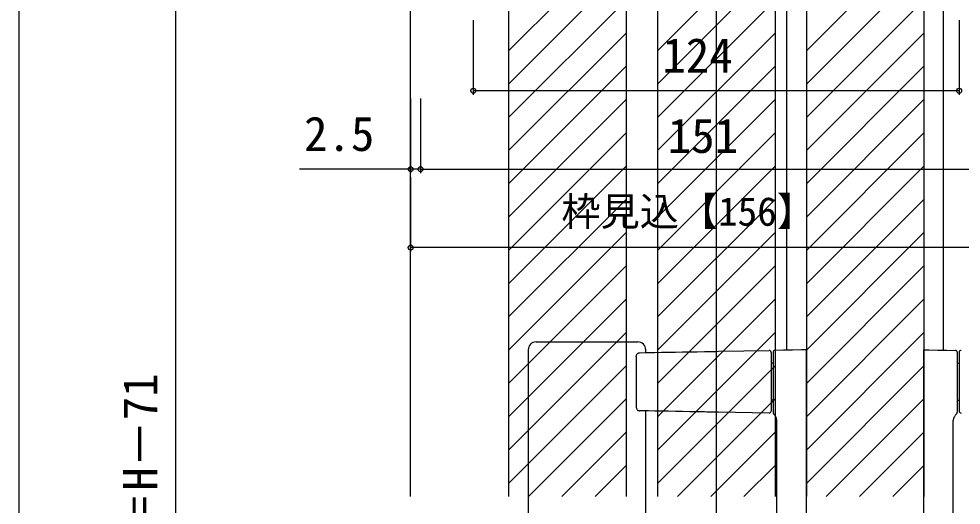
# Model space of a CAD drawing. Units: millimetres, scale not verified. Extents: x -525 to 525, y -783 to 779.
# Drawn here: x -525 to -284.5, y 246.8 to 370.8 of the extents above; entities that cross this region are included whole.
import ezdxf
from ezdxf.enums import TextEntityAlignment as Align

# ---------------------------------------------------------------- set-up
doc = ezdxf.new("R2010")
doc.units = ezdxf.units.MM
doc.header["$LTSCALE"] = 4
for name, color, linetype in [('0-4_YKK_12', 2, 'Continuous'), ('0-5_YKK_13', 4, 'Continuous'), ('0-7_YKK_D', 6, 'Continuous'), ('0-8_YKK_ZWAK', 7, 'Continuous')]:
    doc.layers.add(name, color=color, linetype=linetype)
doc.styles.add('ＭＳ ゴシック', font='')
doc.styles.get('ＭＳ ゴシック').set_extended_font_data('MS Gothic')

msp = doc.modelspace()

# ---------------------------------------------------------------- linework, layer by layer
at = {"layer": '0-4_YKK_12'}
for p, q in [((-347, 553.121), (-347, 74.7)), ((-425, 248.956), (-425, 491.7)), ((-329, 286.32), (-329, 438.9)), ((-400, 433.2), (-400, 248.956)), ((-370, 433.2), (-370, 248.956)), ((-362, 433.2), (-362, 248.956)), ((-332, 433.2), (-332, 248.956)), ((-324, 433.2), (-324, 248.956)), ((-294, 433.2), (-294, 248.956)), ((-289, 286.32), (-289, 424.7)), ((-400, 362.658), (-370, 392.658)), ((-362, 362.658), (-332, 392.658)), ((-324, 362.658), (-294, 392.658)), ((-400, 354.172), (-370, 384.172)), ((-362, 354.172), (-332, 384.172)), ((-324, 354.172), (-294, 384.172)), ((-400, 345.687), (-370, 375.687)), ((-362, 345.687), (-332, 375.687)), ((-324, 345.687), (-294, 375.687)), ((-400, 337.202), (-370, 367.202)), ((-362, 337.202), (-332, 367.202)), ((-324, 337.202), (-294, 367.202)), ((-400, 328.717), (-370, 358.717)), ((-362, 328.717), (-332, 358.717)), ((-324, 328.717), (-294, 358.717)), ((-400, 320.231), (-370, 350.231)), ((-362, 320.231), (-332, 350.231)), ((-324, 320.231), (-294, 350.231)), ((-400, 311.746), (-370, 341.746)), ((-362, 311.746), (-332, 341.746)), ((-324, 311.746), (-294, 341.746)), ((-400, 303.261), (-370, 333.261)), ((-362, 303.261), (-332, 333.261)), ((-324, 303.261), (-294, 333.261)), ((-400, 294.775), (-370, 324.775)), ((-362, 294.775), (-332, 324.775)), ((-324, 294.775), (-294, 324.775)), ((-400, 286.29), (-370, 316.29)), ((-362, 286.29), (-332, 316.29)), ((-324, 286.29), (-294, 316.29)), ((-400, 277.805), (-370, 307.805)), ((-362, 277.805), (-332, 307.805)), ((-324, 277.805), (-294, 307.805)), ((-400, 269.32), (-370, 299.32)), ((-362, 269.32), (-332, 299.32)), ((-324, 269.32), (-294, 299.32)), ((-400, 260.834), (-370, 290.834)), ((-362, 260.834), (-332, 290.834)), ((-324, 260.834), (-294, 290.834)), ((-400, 252.349), (-370, 282.349)), ((-362, 252.349), (-332, 282.349)), ((-324, 252.349), (-294, 282.349)), ((-394.907, 248.956), (-370, 273.864)), ((-356.907, 248.956), (-332, 273.864)), ((-318.907, 248.956), (-294, 273.864)), ((-386.422, 248.956), (-370, 265.379)), ((-348.422, 248.956), (-332, 265.379)), ((-310.422, 248.956), (-294, 265.379)), ((-377.937, 248.956), (-370, 256.893)), ((-339.937, 248.956), (-332, 256.893)), ((-301.937, 248.956), (-294, 256.893))]:
    msp.add_line(p, q, dxfattribs=at)
at = {"layer": '0-5_YKK_13'}
for p, q in [((-395, 286.407), (-395, 190.407)), ((-393, 288.407), (-390.028, 288.407)), ((-390.028, 288.407), (-388.485, 288.407)), ((-388.485, 288.407), (-371.515, 288.407)), ((-371.515, 288.407), (-369.972, 288.407)), ((-369.972, 288.407), (-367, 288.407)), ((-365, 285.699), (-365, 286.407)), ((-346.427, 286.023), (-333.509, 286.248)), ((-324, 286.407), (-325.272, 286.385)), ((-324, 285.408), (-324, 286.407)), ((-294, 286.407), (-292.728, 286.385)), ((-294, 285.408), (-294, 286.407)), ((-367.406, 284.664), (-367.406, 271.851)), ((-366.574, 285.67), (-364.806, 285.702)), ((-333, 285.748), (-333, 270.766)), ((-332.5, 285.272), (-332.5, 271.183)), ((-324, 191.407), (-324, 285.408)), ((-294, 191.407), (-294, 285.408)), ((-285.5, 285.272), (-285.5, 271.183)), ((-285, 285.748), (-285, 270.766)), ((-332.5, 282.957), (-333, 282.957)), ((-285.5, 282.957), (-285, 282.957)), ((-332.5, 273.557), (-333, 273.557)), ((-285.5, 273.557), (-285, 273.557)), ((-364.806, 270.812), (-366.574, 270.844)), ((-365, 205.999), (-365, 270.816)), ((-333.509, 270.266), (-346.427, 270.491)), ((-331.5, 208.807), (-331.5, 268.007)), ((-286.5, 208.807), (-286.5, 268.007))]:
    msp.add_line(p, q, dxfattribs=at)
for points in [[(-325.272, 286.385), (-327.573, 286.345), (-329.82, 286.305), (-332, 286.267), (-332.009, 286.267)], [(-292.728, 286.385), (-290.427, 286.345), (-288.18, 286.305), (-285.991, 286.267)], [(-367.406, 284.663), (-367.4, 284.82), (-367.368, 284.971), (-367.32, 285.114), (-367.254, 285.245), (-367.172, 285.363), (-367.076, 285.464), (-366.966, 285.549), (-366.844, 285.613), (-366.712, 285.656), (-366.574, 285.67)], [(-364.806, 285.702), (-364.613, 285.705), (-364.435, 285.708), (-364.279, 285.711)], [(-364.279, 285.711), (-362.633, 285.74), (-360.944, 285.769), (-359.213, 285.8), (-357.441, 285.83), (-355.629, 285.862), (-353.78, 285.894), (-351.894, 285.927), (-349.973, 285.961)], [(-349.973, 285.961), (-349.429, 285.97), (-348.859, 285.98), (-348.27, 285.991), (-347.665, 286.001), (-347.049, 286.012), (-346.427, 286.023)], [(-332.5, 285.767), (-332.5, 285.757), (-332.5, 285.726), (-332.5, 285.673), (-332.5, 285.599), (-332.5, 285.505), (-332.5, 285.393), (-332.5, 285.272)], [(-285.5, 285.767), (-285.5, 285.757), (-285.5, 285.726), (-285.5, 285.673), (-285.5, 285.599), (-285.5, 285.505), (-285.5, 285.393), (-285.5, 285.272)], [(-367.406, 271.851), (-367.4, 271.694), (-367.368, 271.543), (-367.32, 271.4), (-367.254, 271.269), (-367.172, 271.151), (-367.076, 271.05), (-366.966, 270.965), (-366.844, 270.901), (-366.712, 270.858), (-366.574, 270.844)], [(-364.279, 270.803), (-364.435, 270.806), (-364.613, 270.809), (-364.806, 270.812)], [(-349.973, 270.553), (-351.894, 270.587), (-353.78, 270.62), (-355.629, 270.652), (-357.441, 270.684), (-359.213, 270.715), (-360.944, 270.745), (-362.633, 270.774), (-364.279, 270.803)], [(-346.427, 270.491), (-347.049, 270.502), (-347.665, 270.513), (-348.27, 270.524), (-348.859, 270.534), (-349.429, 270.544), (-349.973, 270.553)], [(-332.5, 271.183), (-332.5, 271.03), (-332.5, 270.898), (-332.5, 270.798), (-332.5, 270.686), (-332.5, 270.468)], [(-331.5, 268.008), (-331.503, 268.241), (-331.532, 268.472), (-331.64, 268.924), (-331.717, 269.139), (-331.809, 269.343), (-331.908, 269.528), (-332, 269.676), (-332.124, 269.848), (-332.194, 269.936), (-332.242, 269.99), (-332.279, 270.032), (-332.308, 270.062), (-332.33, 270.083)], [(-286.5, 268.008), (-286.493, 268.294), (-286.448, 268.577), (-286.38, 268.854), (-286.29, 269.121), (-286.178, 269.371), (-286.057, 269.588), (-285.954, 269.744), (-285.882, 269.841), (-285.832, 269.904), (-285.795, 269.949), (-285.74, 270.011), (-285.699, 270.055), (-285.67, 270.083)], [(-285.5, 271.183), (-285.5, 271.03), (-285.5, 270.898), (-285.5, 270.798), (-285.5, 270.686), (-285.5, 270.468)]]:
    msp.add_lwpolyline(points, dxfattribs=at)
for centre, radius, start, end in [((-393, 286.407), 2, 90, 180), ((-367, 286.407), 2, 0, 90), ((-333.5, 285.748), 0.5, 360, 91), ((-332, 285.767), 0.5, 91, 180), ((-286, 285.767), 0.5, 0, 89), ((-284.5, 285.748), 0.5, 89, 180), ((-333.5, 270.766), 0.5, 269, 360), ((-331.951, 270.48), 0.549, 181.22314, 226.35948), ((-286.049, 270.48), 0.549, 313.64052, 358.77686), ((-284.5, 270.766), 0.5, 180, 271)]:
    msp.add_arc(centre, radius, start, end, dxfattribs=at)
at = {"layer": '0-7_YKK_D'}
for p, q in [((-485, 422.7), (-485, 114.203)), ((-409, 370.473), (-409, 351.473)), ((-285, 370.473), (-285, 351.473)), ((-285, 352.473), (-409, 352.473)), ((-425, 350.473), (-425, 331.473)), ((-422.5, 350.473), (-422.5, 331.473)), ((-422.5, 350.473), (-422.5, 331.473)), ((-425, 332.473), (-453.327, 332.473)), ((-422.5, 332.473), (-425, 332.473)), ((-422.5, 332.473), (-419.95, 332.473)), ((-422.5, 332.473), (-271.5, 332.473)), ((-425, 330.473), (-425, 311.473)), ((-269, 312.473), (-425, 312.473))]:
    msp.add_line(p, q, dxfattribs=at)
for centre in [(-409, 352.473), (-285, 352.473), (-425, 332.473), (-422.5, 332.473), (-422.5, 332.473), (-425, 312.473)]:
    msp.add_circle(centre, 0.637, dxfattribs=at)
at = {"layer": '0-8_YKK_ZWAK'}
msp.add_line((-525, 746.7), (-525, -783.3), dxfattribs=at)

# ---------------------------------------------------------------- texts
at = {"layer": '0-7_YKK_D', "style": 'ＭＳ ゴシック'}
for s, height, p in [('124', 8.798, (-360.739, 354.473)), ('2.5', 8.798, (-452.214, 334.473)), ('151', 8.798, (-359.375, 333.973)), ('枠見込【156】', 7.331, (-386.517, 315.836))]:
    msp.add_text(s, height=height, dxfattribs=at).set_placement(p, align=Align.BOTTOM_LEFT)
msp.add_text('DH＝H－71', height=8.798, rotation=90, dxfattribs=at).set_placement((-487, 226.486), align=Align.BOTTOM_LEFT)

doc.saveas('drawing.dxf')
